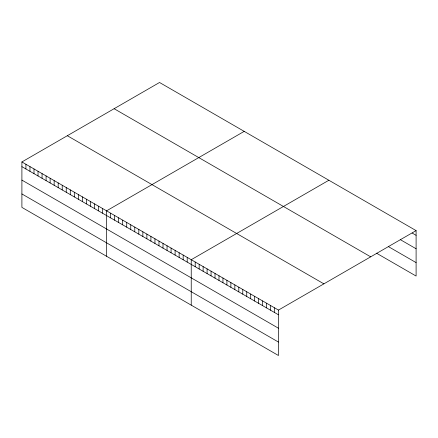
<?xml version="1.0" encoding="UTF-8"?>
<svg xmlns="http://www.w3.org/2000/svg" width="438" height="438" viewBox="0 0 438 438"><rect width="100%" height="100%" fill="white"/><g stroke="black" fill="none" stroke-linecap="round" stroke-linejoin="round"><path stroke-width="0.66" d="M21.9 161.951L278.464 310.077L278.464 355.514L21.9 207.388L21.9 161.951L159.536 82.486L416.1 230.612L416.1 276.049L376.45 253.159M244.201 131.367L106.565 210.831L106.565 256.268M328.867 180.248L191.231 259.712L191.231 305.149M278.464 310.077L416.1 230.612M412.136 233.027L416.1 235.316M400.239 239.602L416.1 248.762M388.347 246.583L416.1 262.608M114.115 108.712L370.679 256.838M67.321 135.725L323.885 283.851M21.9 166.659L278.464 314.78M21.9 180.1L278.464 328.221M21.9 193.946L278.464 342.073M274.5 307.788L274.5 312.491M270.531 305.5L270.531 310.203M266.567 303.211L266.567 307.914M262.603 300.917L262.603 305.625M258.639 298.628L258.639 303.337M254.675 296.34L254.675 301.048M250.706 294.051L250.706 298.76M246.742 291.763L246.742 296.471M242.778 289.474L242.778 294.177M238.814 287.186L238.814 291.889M234.845 284.897L234.845 289.6M230.881 282.603L230.881 287.312M226.917 280.315L226.917 285.023M222.953 278.026L222.953 282.734M218.989 275.737L218.989 280.446M215.02 273.449L215.02 278.157M211.056 271.16L211.056 275.863M207.092 268.872L207.092 273.575M203.128 266.583L203.128 271.286M199.164 264.289L199.164 268.998M195.195 262.001L195.195 266.709M187.201 257.385L187.201 262.094M183.166 255.058L183.166 259.767M179.137 252.731L179.137 257.435M175.107 250.405L175.107 255.108M171.072 248.078L171.072 252.781M167.042 245.745L167.042 250.454M163.007 243.418L163.007 248.127M158.978 241.092L158.978 245.8M154.948 238.765L154.948 243.468M150.913 236.438L150.913 241.141M146.883 234.111L146.883 238.814M142.854 231.779L142.854 236.487M138.819 229.452L138.819 234.16M134.789 227.125L134.789 231.833M130.754 224.798L130.754 229.507M126.724 222.471L126.724 227.174M122.695 220.144L122.695 224.847M118.66 217.817L118.66 222.52M114.63 215.485L114.63 220.194M110.595 213.158L110.595 217.867M102.536 208.504L102.536 213.213M98.501 206.178L98.501 210.881M94.471 203.851L94.471 208.554M90.442 201.524L90.442 206.227M86.406 199.191L86.406 203.9M82.377 196.865L82.377 201.573M78.342 194.538L78.342 199.246M74.312 192.211L74.312 196.919M70.283 189.884L70.283 194.587M66.248 187.557L66.248 192.26M62.218 185.23L62.218 189.933M58.183 182.898L58.183 187.606M54.153 180.571L54.153 185.279M50.124 178.244L50.124 182.953M46.089 175.917L46.089 180.626M42.059 173.59L42.059 178.293M38.029 171.263L38.029 175.966M33.994 168.931L33.994 173.64M29.965 166.604L29.965 171.313M25.93 164.277L25.93 168.986"/></g></svg>
